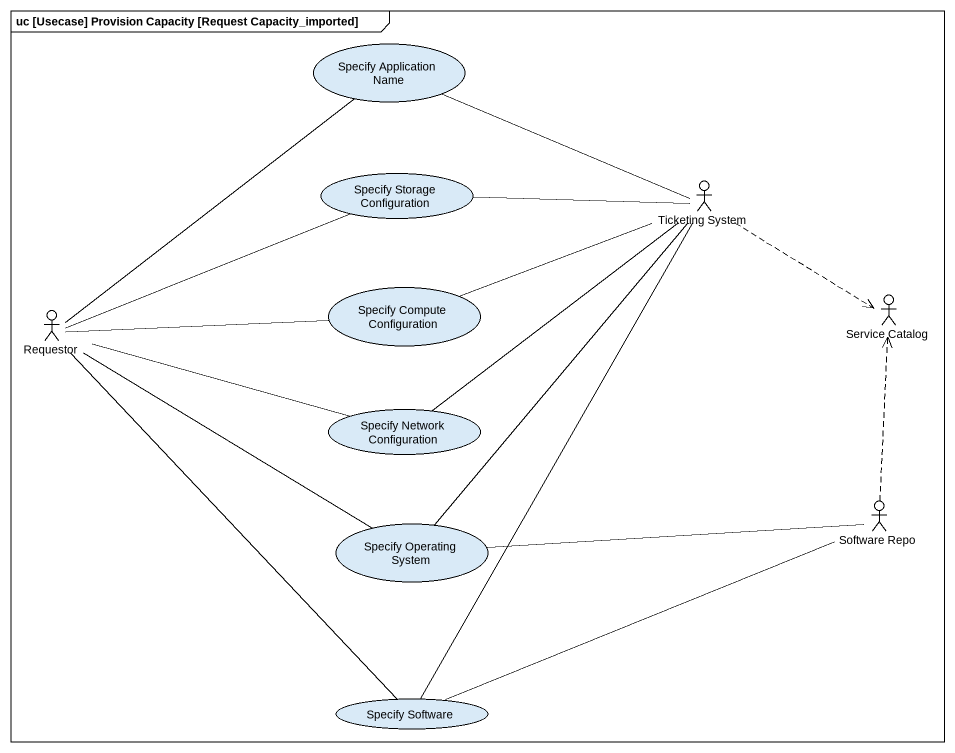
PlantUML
@startuml
mainframe uc [Usecase] Provision Capacity [Request Capacity_imported]
usecase "Specify Application Name" as Specify_Application_Name
usecase "Specify Storage Configuration" as Specify_Storage
actor "Ticketing System" as Ticketing_System
actor Requestor
usecase "Specify Compute Configuration" as Specify_Compute
actor "Service Catalog" as Service_Catalog
usecase "Specify Network Configuration" as Specify_Network
usecase "Specify Operating System" as Specify_Operating_System
actor "Software Repo" as Software_Repo
usecase "Specify Software" as Specify_Software
Specify_Application_Name -right- Ticketing_System
Ticketing_System -left- Specify_Storage
Ticketing_System ..> Service_Catalog
Requestor -up- Specify_Application_Name
Requestor -right- Specify_Storage
Requestor -right- Specify_Compute
Requestor -right- Specify_Network
Requestor -- Specify_Operating_System
Requestor -- Specify_Software
Specify_Compute -right- Ticketing_System
Specify_Network -up- Ticketing_System
Specify_Operating_System -up- Ticketing_System
Software_Repo .up.> Service_Catalog
Software_Repo -left- Specify_Operating_System
Software_Repo -left- Specify_Software
Specify_Software -up- Ticketing_System
@enduml
